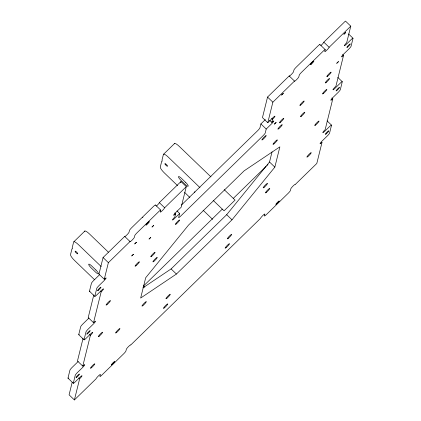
<?xml version="1.0" encoding="UTF-8"?>
<svg xmlns="http://www.w3.org/2000/svg" width="421" height="421" viewBox="0 0 421 421"><rect width="100%" height="100%" fill="white"/><g stroke="black" fill="none" stroke-linecap="round" stroke-linejoin="round"><path stroke-width="0.63" d="M72.17 382.368L69.086 394.83L74.401 399.95L96.046 378.837A3.105 0.416 -46.1 0 1 98.403 375.932A3.105 0.416 -46.1 0 1 100.372 374.611L99.945 376.348A3.105 0.416 -46.1 0 0 101.914 375.027L123.553 353.914A3.105 0.416 -46.1 0 0 125.916 351.009L126.342 349.272A3.105 0.416 -46.1 0 1 128.705 346.372A3.105 0.416 -46.1 0 1 130.673 345.052L260.531 218.357A3.105 0.416 -46.1 0 1 262.888 215.457A3.105 0.416 -46.1 0 1 264.856 214.136L264.43 215.873A3.105 0.416 -46.1 0 0 266.398 214.552L288.038 193.434A3.105 0.416 -46.1 0 0 290.401 190.534L290.827 188.797A3.105 0.416 -46.1 0 1 293.19 185.893A3.105 0.416 -46.1 0 1 295.158 184.572L316.803 163.459L322.044 142.272A3.105 0.416 -46.1 0 1 320.076 143.593A3.105 0.416 -46.1 0 1 322.433 140.688L327.196 136.046A3.105 0.416 -46.1 0 0 329.554 133.141L331.511 125.248A3.105 0.416 -46.1 0 0 329.543 126.568L324.78 131.21A3.105 0.416 -46.1 0 1 322.812 132.536A3.105 0.416 -46.1 0 1 325.17 129.631L332.795 98.83L331.906 97.977M83.058 338.379L77.459 361.007L82.774 366.123A3.105 0.416 -46.1 0 1 84.742 364.802A3.105 0.416 -46.1 0 1 82.384 367.707L77.622 372.348A3.105 0.416 -46.1 0 0 75.259 375.253L73.307 383.147A3.105 0.416 -46.1 0 0 75.275 381.826L80.037 377.184A3.105 0.416 -46.1 0 1 82.006 375.858A3.105 0.416 -46.1 0 1 79.648 378.763L74.401 399.95M93.809 294.937L88.205 317.566L93.525 322.686A3.105 0.416 -46.1 0 1 95.493 321.365A3.105 0.416 -46.1 0 1 93.13 324.265L88.373 328.912A3.105 0.416 -46.1 0 0 86.01 331.811L84.058 339.71A3.105 0.416 -46.1 0 0 86.026 338.389L90.789 333.742A3.105 0.416 -46.1 0 1 92.757 332.422A3.105 0.416 -46.1 0 1 90.394 335.321L82.774 366.123M155.433 205.127A3.105 0.416 -46.1 0 0 153.465 206.448L131.82 227.566A3.105 0.416 -46.1 0 0 129.463 230.466L129.031 232.203A3.105 0.416 -46.1 0 1 126.674 235.107A3.105 0.416 -46.1 0 1 124.705 236.428L103.061 257.541L98.956 274.139L104.271 279.26A3.105 0.416 -46.1 0 1 106.118 278.055A3.105 0.416 -46.1 0 1 103.882 280.833L99.119 285.48A3.105 0.416 -46.1 0 0 96.762 288.38L94.809 296.268A3.105 0.416 -46.1 0 0 96.735 294.989L101.535 290.306A3.105 0.416 -46.1 0 1 103.508 288.98A3.105 0.416 -46.1 0 1 101.145 291.885L93.525 322.686M104.271 279.26L108.376 262.662L130.021 241.543A3.105 0.416 -46.1 0 0 131.989 240.223A3.105 0.416 -46.1 0 0 134.352 237.323L134.778 235.586A3.105 0.416 -46.1 0 1 137.141 232.681L158.78 211.568A3.105 0.416 -46.1 0 1 160.748 210.247L160.322 211.984A3.105 0.416 -46.1 0 0 162.29 210.663A3.105 0.416 -46.1 0 0 164.648 207.758L186.292 186.645L180.972 181.525L159.333 202.643A3.105 0.416 -46.1 0 1 156.417 206.064M180.667 182.772L180.972 181.525M174.736 212.973L175.625 213.826L174.841 216.989A3.105 0.416 -46.1 0 0 172.484 219.888A3.105 0.416 -46.1 0 0 174.452 218.567L179.646 213.5L176.988 210.937M179.646 213.5L178.667 217.446A3.105 0.416 -46.1 0 0 180.635 216.126L262.878 135.888A3.105 0.416 -46.1 0 0 265.241 132.983L266.214 129.036L271.413 123.969A3.105 0.416 -46.1 0 0 273.771 121.069A3.105 0.416 -46.1 0 0 271.803 122.39L269.587 120.259M186.292 186.645L181.209 207.179L176.015 212.247A3.105 0.416 -46.1 0 0 173.657 215.147A3.105 0.416 -46.1 0 0 175.625 213.826M265.33 119.596L260.899 123.921L259.92 127.868A3.105 0.416 -46.1 0 1 257.563 130.768L181.43 205.048M319.918 44.652A3.105 0.416 -46.1 0 0 317.95 45.973L296.305 67.086A3.105 0.416 -46.1 0 0 293.947 69.991L293.516 71.728A3.105 0.416 -46.1 0 1 291.158 74.628A3.105 0.416 -46.1 0 1 289.19 75.948L267.546 97.067L262.462 117.601L267.782 122.716L272.976 117.648A3.105 0.416 -46.1 0 1 274.945 116.328A3.105 0.416 -46.1 0 1 272.582 119.232L271.803 122.39M267.782 122.716L272.861 102.182L294.505 81.069A3.105 0.416 -46.1 0 0 296.473 79.748A3.105 0.416 -46.1 0 0 298.831 76.843L299.263 75.106A3.105 0.416 -46.1 0 1 301.625 72.207L323.265 51.088A3.105 0.416 -46.1 0 1 325.233 49.767L324.807 51.504A3.105 0.416 -46.1 0 0 326.775 50.183A3.105 0.416 -46.1 0 0 329.133 47.284L350.777 26.17L345.457 21.05L323.817 42.163A3.105 0.416 -46.1 0 1 320.902 45.584M142.93 287.838L171.1 268.924L226.682 214.699L269.529 162.011L272.04 151.87M274.85 167.132L279.87 146.85L244.117 170.847L188.534 225.077L145.682 277.765L140.661 298.047L176.415 274.045L231.997 219.82L274.85 167.132L269.529 162.011M342.657 54.541L343.541 55.393L335.905 86.258A3.105 0.416 -46.1 0 0 332.948 89.72A3.105 0.416 -46.1 0 0 335.532 87.773L340.289 83.126A3.105 0.416 -46.1 0 1 342.262 81.806L340.305 89.705A3.105 0.416 -46.1 0 1 337.947 92.604L333.185 97.251A3.105 0.416 -46.1 0 0 330.827 100.151A3.105 0.416 -46.1 0 0 332.795 98.83M350.777 26.17L346.672 42.753A3.105 0.416 -46.1 0 0 344.31 45.657A3.105 0.416 -46.1 0 0 346.278 44.331L351.04 39.69A3.105 0.416 -46.1 0 1 353.008 38.369L351.056 46.263A3.105 0.416 -46.1 0 1 348.699 49.168L344.068 53.678A3.105 0.416 -46.1 0 0 343.936 53.809A3.105 0.416 -46.1 0 0 341.573 56.714A3.105 0.416 -46.1 0 0 343.541 55.393M73.896 241.728L84.889 231.003M163.669 154.144L174.662 143.414M143.514 285.985L222.293 209.121M233.287 198.396L266.119 166.369M267.056 165.453L267.993 164.537M348.556 33.969L352.987 38.232M323.817 42.163L329.133 47.284M319.897 44.521L325.212 49.636M337.805 77.406L342.236 81.674M289.19 75.948L294.505 81.069M327.054 120.848L331.485 125.111M267.546 97.067L272.861 102.182M271.698 118.38L272.582 119.232M260.899 123.921L266.214 129.036M210.932 176.878L179.235 146.366A6.204 1.395 45.7 0 0 174.415 143.677M224.177 189.629L235.06 200.101L224.067 210.832L213.184 200.354M199.938 187.603L168.242 157.091A6.204 1.395 45.7 0 0 163.416 154.407L161.974 160.233A3.726 0.837 45.7 0 1 161.732 161.217L160.29 167.042A6.204 1.395 45.7 0 0 164.332 172.889L177.578 185.64M226.682 214.699L231.997 219.82M184.677 192.471L189.876 197.481M203.127 210.232L212.589 219.341M159.333 202.643L164.648 207.758M155.412 204.995L160.727 210.116M171.1 268.924L176.415 274.045M124.705 236.428L130.021 241.543M108.386 252.168L89.463 233.95A6.204 1.395 45.7 0 0 84.637 231.266M143.393 285.87L144.813 287.233M103.061 257.541L108.376 262.662M101.177 266.535L78.464 244.675A6.204 1.395 45.7 0 0 73.643 241.991L72.201 247.816A3.726 0.837 45.7 0 1 71.959 248.8L70.517 254.626A6.204 1.395 45.7 0 0 74.559 260.473L94.425 279.602M100.261 291.032L101.145 291.885M89.51 291.285L94.83 296.405M89.51 334.469L90.394 335.321M78.764 334.727L84.079 339.842M78.759 377.911L79.648 378.763M68.013 378.163L73.328 383.284M142.487 217.641A2.484 0.337 -46.1 0 1 142.93 217.225M68.486 377.974A3.105 0.416 -46.1 0 1 67.991 378.032L69.944 370.133A3.105 0.416 -46.1 0 1 72.301 367.233L77.064 362.586A3.105 0.416 -46.1 0 0 78.174 361.423M79.237 334.532A3.105 0.416 -46.1 0 1 78.738 334.59L80.695 326.696A3.105 0.416 -46.1 0 1 83.053 323.791L87.815 319.15A3.105 0.416 -46.1 0 0 88.926 317.987M89.973 291.1A3.105 0.416 -46.1 0 1 89.489 291.153L91.441 283.265A3.105 0.416 -46.1 0 1 93.804 280.365L98.561 275.718A3.105 0.416 -46.1 0 0 99.624 274.592M194.507 192.46A4.036 0.905 45.7 0 1 194.986 191.955M134.752 243.891L136.42 242.259L134.752 243.891M131.778 255.9L133.452 254.268L131.778 255.9M152.065 226.998L153.739 225.367L152.065 226.998M149.092 239.007L150.776 237.428L149.092 239.007M281.628 95.014L283.312 93.436L281.628 95.014M274.434 124.079L276.108 122.448L274.434 124.079M343.957 34.201L345.63 32.57L343.957 34.201M336.774 63.261L338.447 61.629L336.774 63.261M185.693 182.446L181.483 178.393A3.878 0.874 45.7 0 0 178.467 176.715A3.878 0.874 45.7 0 0 180.993 180.372L185.203 184.424A3.878 0.874 45.7 0 0 188.219 186.098A3.878 0.874 45.7 0 0 185.693 182.446M95.92 270.035L91.71 265.983A3.878 0.874 45.7 0 0 88.694 264.304A3.878 0.874 45.7 0 0 91.22 267.956L95.43 272.008A3.878 0.874 45.7 0 0 98.446 273.687A3.878 0.874 45.7 0 0 95.92 270.035M75.412 251.932A1.863 0.421 45.7 0 0 77.685 253.858A1.863 0.421 45.7 0 0 76.201 251.711A1.863 0.421 45.7 0 0 75.412 251.932M347.699 46.984A2.484 0.337 -46.1 0 0 350.309 43.963A2.484 0.337 -46.1 0 0 347.704 46.152A2.484 0.337 -46.1 0 0 347.699 46.984M166.874 298.231A3.105 0.416 -46.1 0 0 170.289 294.379A3.105 0.416 -46.1 0 0 167.211 296.863A3.105 0.416 -46.1 0 0 166.874 298.231M164.379 307.851A3.105 0.416 -46.1 0 0 167.795 303.999A3.105 0.416 -46.1 0 0 164.716 306.483A3.105 0.416 -46.1 0 0 164.379 307.851M228.271 238.328A3.105 0.416 -46.1 0 0 231.687 234.476A3.105 0.416 -46.1 0 0 228.608 236.96A3.105 0.416 -46.1 0 0 228.271 238.328M226.077 247.659A3.105 0.416 -46.1 0 0 229.492 243.806A3.105 0.416 -46.1 0 0 226.414 246.29A3.105 0.416 -46.1 0 0 226.077 247.659M135.999 265.73A3.105 0.416 -46.1 0 0 139.414 261.878A3.105 0.416 -46.1 0 0 136.341 264.362A3.105 0.416 -46.1 0 0 135.999 265.73M300.773 104.971A3.105 0.416 -46.1 0 0 304.188 101.119A3.105 0.416 -46.1 0 0 301.115 103.603A3.105 0.416 -46.1 0 0 300.773 104.971M301.41 116.191A3.105 0.416 -46.1 0 0 304.825 112.339A3.105 0.416 -46.1 0 0 301.746 114.822A3.105 0.416 -46.1 0 0 301.41 116.191M116.543 332.501A3.105 0.416 -46.1 0 0 119.959 328.648A3.105 0.416 -46.1 0 0 116.88 331.132A3.105 0.416 -46.1 0 0 116.543 332.501M151.676 256.242A3.105 0.416 -46.1 0 0 155.091 252.389A3.105 0.416 -46.1 0 0 152.013 254.873A3.105 0.416 -46.1 0 0 151.676 256.242M266.372 192.371A3.105 0.416 -46.1 0 0 269.787 188.519A3.105 0.416 -46.1 0 0 266.709 191.002A3.105 0.416 -46.1 0 0 266.372 192.371M91.399 367.765A3.105 0.416 -46.1 0 0 94.814 363.912A3.105 0.416 -46.1 0 0 91.736 366.396A3.105 0.416 -46.1 0 0 91.399 367.765M262.815 139.472A3.105 0.416 -46.1 0 0 266.23 135.625A3.105 0.416 -46.1 0 0 263.151 138.109A3.105 0.416 -46.1 0 0 262.815 139.472M307.825 156.612A3.105 0.416 -46.1 0 0 311.24 152.76A3.105 0.416 -46.1 0 0 308.161 155.244A3.105 0.416 -46.1 0 0 307.825 156.612M176.241 223.935A3.105 0.416 -46.1 0 0 179.656 220.083A3.105 0.416 -46.1 0 0 176.583 222.567A3.105 0.416 -46.1 0 0 176.241 223.935M99.214 336.174A3.105 0.416 -46.1 0 0 102.629 332.322A3.105 0.416 -46.1 0 0 99.556 334.806A3.105 0.416 -46.1 0 0 99.214 336.174M323.46 93.425A3.105 0.416 -46.1 0 0 326.875 89.573A3.105 0.416 -46.1 0 0 323.796 92.057A3.105 0.416 -46.1 0 0 323.46 93.425M315.639 125.016A3.105 0.416 -46.1 0 0 319.055 121.169A3.105 0.416 -46.1 0 0 315.982 123.648A3.105 0.416 -46.1 0 0 315.639 125.016M107.034 304.578A3.105 0.416 -46.1 0 0 110.449 300.731A3.105 0.416 -46.1 0 0 107.371 303.209A3.105 0.416 -46.1 0 0 107.034 304.578M326.175 82.448A3.105 0.416 -46.1 0 0 329.59 78.595A3.105 0.416 -46.1 0 0 326.517 81.079A3.105 0.416 -46.1 0 0 326.175 82.448M327.743 76.127A3.105 0.416 -46.1 0 0 331.159 72.275A3.105 0.416 -46.1 0 0 328.08 74.759A3.105 0.416 -46.1 0 0 327.743 76.127M278.834 128.637A3.105 0.416 -46.1 0 0 282.249 124.784A3.105 0.416 -46.1 0 0 279.17 127.268A3.105 0.416 -46.1 0 0 278.834 128.637M280.397 122.316A3.105 0.416 -46.1 0 0 283.812 118.469A3.105 0.416 -46.1 0 0 280.733 120.948A3.105 0.416 -46.1 0 0 280.397 122.316M264.104 187.334A3.105 0.416 -46.1 0 0 267.519 183.488A3.105 0.416 -46.1 0 0 264.441 185.966A3.105 0.416 -46.1 0 0 264.104 187.334M273.955 143.85A3.105 0.416 -46.1 0 0 277.371 139.998A3.105 0.416 -46.1 0 0 274.292 142.482A3.105 0.416 -46.1 0 0 273.955 143.85M142.903 305.583A3.105 0.416 -46.1 0 0 146.319 301.731A3.105 0.416 -46.1 0 0 143.24 304.215A3.105 0.416 -46.1 0 0 142.903 305.583M153.849 261.352A3.105 0.416 -46.1 0 0 157.265 257.499A3.105 0.416 -46.1 0 0 154.186 259.983A3.105 0.416 -46.1 0 0 153.849 261.352M276.529 204.122A2.484 0.337 -46.1 0 0 279.26 201.038A2.484 0.337 -46.1 0 0 276.802 203.027A2.484 0.337 -46.1 0 0 276.529 204.122M112.044 364.597A2.484 0.337 -46.1 0 0 114.775 361.518A2.484 0.337 -46.1 0 0 112.318 363.502A2.484 0.337 -46.1 0 0 112.044 364.597M87.494 333.774A2.484 0.337 -46.1 0 0 90.226 330.695A2.484 0.337 -46.1 0 0 87.768 332.679A2.484 0.337 -46.1 0 0 87.494 333.774M76.743 377.216A2.484 0.337 -46.1 0 0 79.48 374.132A2.484 0.337 -46.1 0 0 77.017 376.121A2.484 0.337 -46.1 0 0 76.743 377.216M98.246 290.337A2.484 0.337 -46.1 0 0 100.977 287.259A2.484 0.337 -46.1 0 0 98.514 289.243A2.484 0.337 -46.1 0 0 98.246 290.337M146.645 224.782A2.484 0.337 -46.1 0 0 149.381 221.699A2.484 0.337 -46.1 0 0 146.918 223.688A2.484 0.337 -46.1 0 0 146.645 224.782M311.13 64.302A2.484 0.337 -46.1 0 0 313.861 61.224A2.484 0.337 -46.1 0 0 311.403 63.208A2.484 0.337 -46.1 0 0 311.13 64.302M336.821 90.526A2.484 0.337 -46.1 0 0 339.552 87.442A2.484 0.337 -46.1 0 0 337.089 89.431A2.484 0.337 -46.1 0 0 336.821 90.526M326.07 133.962A2.484 0.337 -46.1 0 0 328.801 130.884A2.484 0.337 -46.1 0 0 326.338 132.873A2.484 0.337 -46.1 0 0 326.07 133.962M165.185 164.343A1.863 0.421 45.7 0 0 167.463 166.274A1.863 0.421 45.7 0 0 165.979 164.127A1.863 0.421 45.7 0 0 165.185 164.343"/></g></svg>
